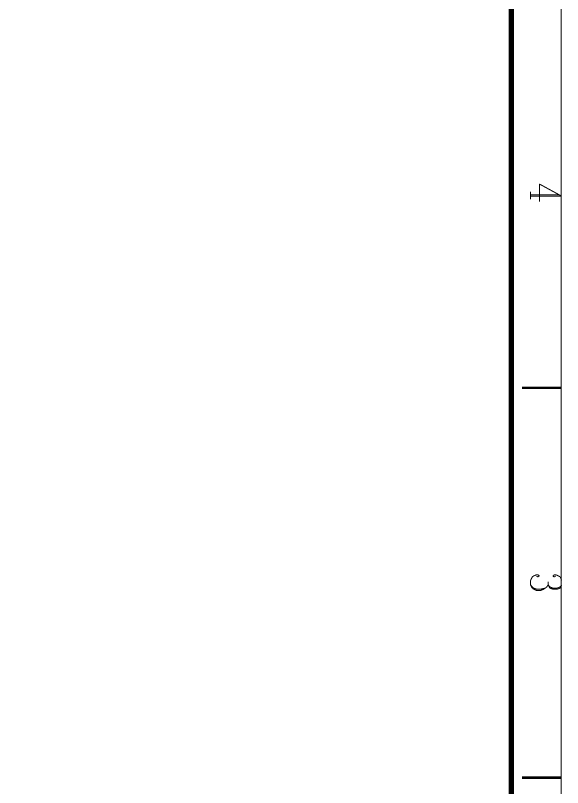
# Model space of a CAD drawing. Extents: x 0.1 to 11.6, y 0.3 to 16.2.
# Drawn here: x 8.784 to 11.577, y 4.238 to 8.177 of the extents above; entities that cross this region are included whole.
import ezdxf

# ---------------------------------------------------------------- set-up
doc = ezdxf.new("R2010")
doc.units = 0
doc.layers.get('0').update_dxf_attribs({"linetype": 'CONTINUOUS'})

msp = doc.modelspace()

# ---------------------------------------------------------------- linework, layer by layer
at = {"color": 0, "const_width": 0.005208}
msp.add_lwpolyline([(0.155003, 16.22), (11.57, 16.22), (11.57, 0.310004), (0.155003, 0.310004), (0.155003, 16.22)], close=True, dxfattribs=at)
at = {"color": 0}
for points, const_width in [([(11.315, 16.02), (11.315, 0.516656)], 0.028333), ([(11.5717, 7.25499), (11.4583, 7.31668)], 0.005208), ([(11.4583, 7.31668), (11.4583, 7.22667)], 0.005208), ([(11.4134, 7.27832), (11.4134, 7.23833)], 0.005208), ([(11.5566, 7.26167), (11.4134, 7.26167)], 0.005208), ([(11.5717, 7.25499), (11.4134, 7.25499)], 0.005208), ([(11.37, 6.27669), (11.57, 6.27669)], 0.013333), ([(11.4217, 5.31168), (11.4283, 5.31668)], 0.005208), ([(11.4283, 5.31668), (11.4434, 5.32335)], 0.005208), ([(11.4434, 5.32335), (11.4517, 5.32335)], 0.005208), ([(11.4517, 5.31168), (11.4434, 5.31668)], 0.005208), ([(11.4517, 5.32335), (11.4583, 5.31668)], 0.005208), ([(11.4583, 5.31668), (11.4517, 5.31168)], 0.005208), ([(11.5267, 5.31668), (11.535, 5.32335)], 0.005208), ([(11.535, 5.31168), (11.5267, 5.31668)], 0.005208), ([(11.535, 5.32335), (11.5417, 5.32335)], 0.005208), ([(11.5417, 5.31668), (11.535, 5.31168)], 0.005208), ([(11.5417, 5.32335), (11.5566, 5.31668)], 0.005208), ([(11.5566, 5.31668), (11.565, 5.31168)], 0.005208), ([(11.4134, 5.29497), (11.4217, 5.31168)], 0.005208), ([(11.4134, 5.27165), (11.4134, 5.29497)], 0.005208), ([(11.5033, 5.27165), (11.5033, 5.28836)], 0.005208), ([(11.565, 5.31168), (11.5717, 5.29497)], 0.005208), ([(11.4217, 5.25499), (11.4134, 5.27165)], 0.005208), ([(11.4217, 5.26167), (11.4134, 5.27165)], 0.005208), ([(11.4283, 5.25499), (11.4217, 5.26167)], 0.005208), ([(11.4283, 5.25), (11.4217, 5.25499)], 0.005208), ([(11.4434, 5.25), (11.4283, 5.25499)], 0.005208), ([(11.4434, 5.24333), (11.4283, 5.25)], 0.005208), ([(11.4667, 5.25), (11.4434, 5.25)], 0.005208), ([(11.4667, 5.24333), (11.4434, 5.24333)], 0.005208), ([(11.4883, 5.25499), (11.4667, 5.25)], 0.005208), ([(11.4817, 5.25), (11.4667, 5.24333)], 0.005208), ([(11.4967, 5.26167), (11.4817, 5.25)], 0.005208), ([(11.5033, 5.27165), (11.4967, 5.26167)], 0.005208), ([(11.5117, 5.25499), (11.5033, 5.27165)], 0.005208), ([(11.5117, 5.26167), (11.5033, 5.27165)], 0.005208), ([(11.5267, 5.25499), (11.5117, 5.26167)], 0.005208), ([(11.5267, 5.25), (11.5117, 5.25499)], 0.005208), ([(11.55, 5.25499), (11.5267, 5.25499)], 0.005208), ([(11.55, 5.25), (11.5267, 5.25)], 0.005208), ([(11.565, 5.26167), (11.55, 5.25499)], 0.005208), ([(11.565, 5.25499), (11.55, 5.25)], 0.005208), ([(11.5717, 5.27165), (11.565, 5.25499)], 0.005208), ([(11.5717, 5.27165), (11.565, 5.26167)], 0.005208), ([(11.37, 4.28836), (11.57, 4.28836)], 0.013333)]:
    msp.add_lwpolyline(points, dxfattribs=dict(at, const_width=const_width))

doc.saveas('drawing.dxf')
